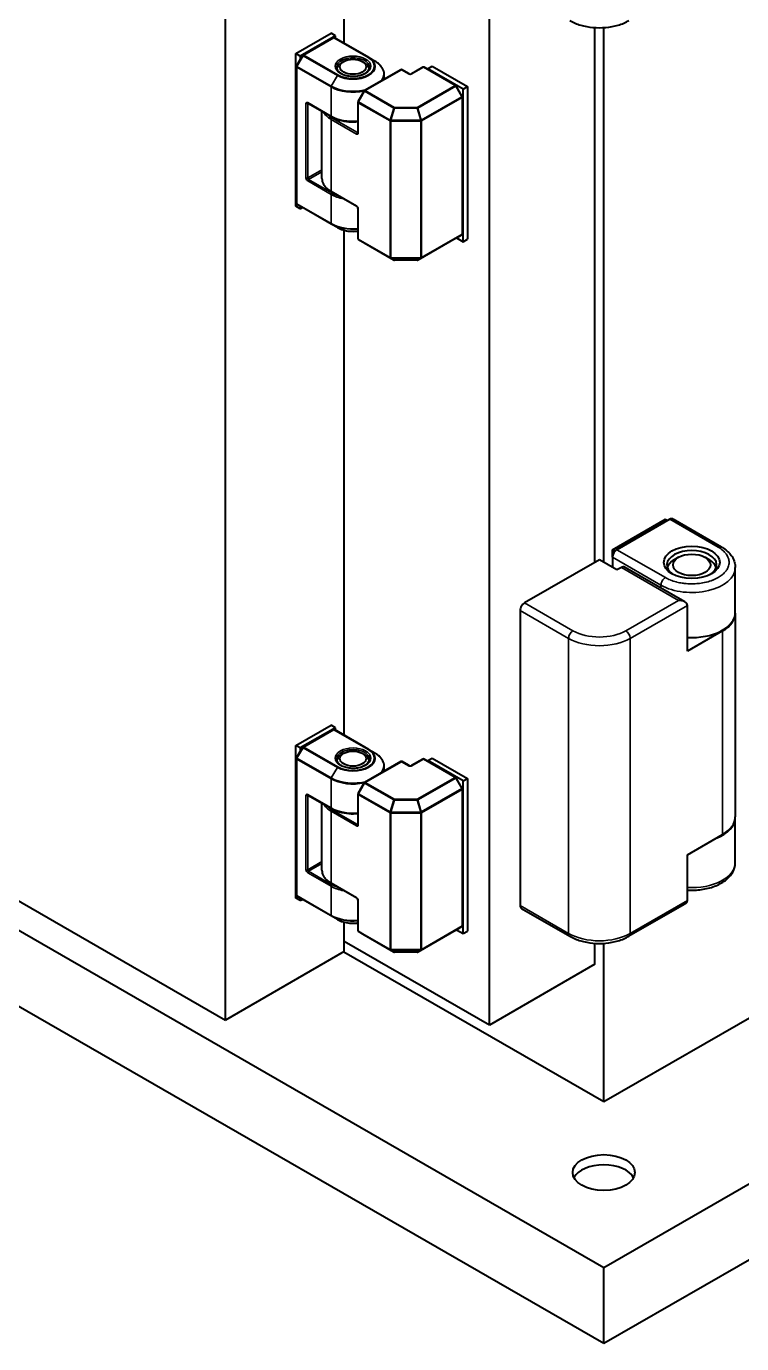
# Model space of a CAD drawing. Header units: millimetres. Extents: x 0 to 2378, y 0 to 1682.
# Drawn here: x 2150.2 to 2207.6, y 1287.5 to 1393.4 of the extents above; entities that cross this region are included whole.
import ezdxf

# ---------------------------------------------------------------- set-up
doc = ezdxf.new("R2010")
doc.units = ezdxf.units.MM
doc.header["$LTSCALE"] = 2
doc.layers.add('가시적인 것(ISO)', color=3, linetype='Continuous', lineweight=40)
doc.layers.add('가시적인 좁은 것(ISO)', color=3, linetype='Continuous', lineweight=35)

msp = doc.modelspace()

# ---------------------------------------------------------------- linework, layer by layer
at = {"layer": '가시적인 것(ISO)'}
for p, q in [((2187.3658, 1313.1321), (2187.3658, 1427.5887)), ((2007.2657, 1402.671), (2196.5582, 1293.6647)), ((2175.6985, 1392.008), (2175.6985, 1399.9736)), ((2196.5582, 1287.5331), (2007.2657, 1396.5394)), ((2166.1526, 1313.5393), (2166.1526, 1394.4765)), ((2195.8511, 1350.3131), (2195.8511, 1393.2826)), ((2196.5582, 1350.3131), (2196.5582, 1393.2826)), ((2171.8094, 1391.1937), (2174.6379, 1392.8224)), ((2174.9914, 1392.6188), (2172.163, 1390.9901)), ((2174.8062, 1392.4644), (2172.3899, 1391.0729)), ((2174.9914, 1392.6188), (2174.6379, 1392.8224)), ((2177.6637, 1390.8763), (2174.906, 1392.4644)), ((2174.9914, 1392.4152), (2174.9914, 1392.6188)), ((2172.163, 1390.9901), (2171.8094, 1391.1937)), ((2171.8094, 1378.9304), (2171.8094, 1391.1937)), ((2171.8643, 1390.1894), (2172.3532, 1391.0363)), ((2172.163, 1390.9901), (2172.163, 1390.7069)), ((2177.6686, 1390.8734), (2178.1594, 1390.5886)), ((2171.8509, 1390.1394), (2171.8509, 1379.1703)), ((2175.6603, 1390.5607), (2175.4829, 1390.4577)), ((2177.151, 1390.5607), (2177.3284, 1390.4577)), ((2180.2448, 1389.8955), (2177.3396, 1388.2225)), ((2180.9103, 1389.5698), (2180.3446, 1389.8955)), ((2182.0126, 1390.0991), (2181.0934, 1389.5698)), ((2184.664, 1388.6297), (2182.1124, 1390.0991)), ((2182.416, 1389.9721), (2182.7696, 1390.1757)), ((2182.416, 1389.9721), (2182.416, 1389.9243)), ((2185.2445, 1388.3433), (2182.416, 1389.9721)), ((2182.7696, 1390.1757), (2185.598, 1388.5469)), ((2178.9056, 1389.1243), (2178.9056, 1389.5286)), ((2176.814, 1387.3391), (2177.3029, 1388.1859)), ((2185.1897, 1387.7463), (2184.7007, 1388.5931)), ((2185.2031, 1376.7271), (2185.2031, 1387.6963)), ((2185.2445, 1388.3433), (2185.598, 1388.5469)), ((2185.2445, 1376.0801), (2185.2445, 1388.3433)), ((2185.598, 1388.5469), (2185.598, 1376.2837)), ((2172.7848, 1387.2068), (2174.6587, 1386.1277)), ((2176.8006, 1387.2891), (2176.8006, 1384.8499)), ((2173.9056, 1381.1622), (2173.9056, 1386.5613)), ((2041.7018, 1385.2057), (2166.1526, 1313.5393)), ((2176.7093, 1378.9174), (2174.6587, 1380.0983)), ((2172.163, 1378.7269), (2171.8094, 1378.9304)), ((2172.3896, 1378.8001), (2171.9007, 1379.0838)), ((2172.163, 1378.9316), (2172.163, 1378.7269)), ((2172.163, 1378.7269), (2172.34, 1378.8288)), ((2175.1476, 1377.2118), (2172.3899, 1378.7999)), ((2176.8006, 1378.7591), (2176.8006, 1376.3199)), ((2175.6985, 1336.4148), (2175.6985, 1376.9953)), ((2177.3393, 1375.9497), (2176.8504, 1376.2334)), ((2184.664, 1376.3567), (2181.6078, 1374.5967)), ((2184.6643, 1376.3569), (2185.1532, 1376.6406)), ((2184.7139, 1376.3856), (2185.2445, 1376.0801)), ((2185.2445, 1376.0801), (2185.598, 1376.2837)), ((2179.6888, 1374.5967), (2177.3396, 1375.9495)), ((2181.5579, 1374.5834), (2179.7387, 1374.5834)), ((2196.5582, 1293.6647), (2311.6045, 1359.9154)), ((2196.5582, 1306.98), (2288.4821, 1359.9154)), ((2311.6045, 1353.7838), (2196.5582, 1287.5331)), ((2197.2653, 1351.3303), (2201.5079, 1353.7735)), ((2201.8615, 1353.7743), (2197.6188, 1351.3311)), ((2201.684, 1353.6721), (2201.5079, 1353.7735)), ((2202.111, 1353.7988), (2206.0001, 1351.5592)), ((2197.473, 1351.2107), (2197.2653, 1351.3303)), ((2197.2653, 1350.7188), (2197.2653, 1351.3303)), ((2197.2653, 1350.7188), (2197.2653, 1349.9059)), ((2202.5645, 1350.7172), (2202.2096, 1350.5112)), ((2204.694, 1350.7172), (2205.0489, 1350.5112)), ((2196.2046, 1350.5167), (2190.1942, 1347.0556)), ((2197.6188, 1349.7024), (2196.2046, 1350.5167)), ((2197.9724, 1349.9059), (2197.6188, 1349.7024)), ((2203.0676, 1347.14), (2198.2219, 1349.9305)), ((2207.1293, 1346.2867), (2207.1293, 1349.9044)), ((2189.8407, 1346.4432), (2189.8407, 1322.7343)), ((2203.2757, 1343.1714), (2203.2757, 1346.8504)), ((2207.1293, 1346.2254), (2207.1293, 1329.8745)), ((2206.1041, 1344.8002), (2203.2757, 1343.1714)), ((2171.8094, 1335.6005), (2174.6379, 1337.2292)), ((2174.9914, 1337.0256), (2172.163, 1335.3969)), ((2174.9914, 1337.0256), (2174.6379, 1337.2292)), ((2174.9914, 1336.8219), (2174.9914, 1337.0256)), ((2174.8062, 1336.8712), (2172.3899, 1335.4797)), ((2177.6637, 1335.2831), (2174.906, 1336.8712)), ((2172.163, 1335.3969), (2171.8094, 1335.6005)), ((2171.8094, 1323.3372), (2171.8094, 1335.6005)), ((2171.8643, 1334.5962), (2172.3532, 1335.443)), ((2172.163, 1335.3969), (2172.163, 1335.1137)), ((2175.6603, 1334.9675), (2175.4829, 1334.8645)), ((2177.151, 1334.9675), (2177.3284, 1334.8645)), ((2177.6686, 1335.2802), (2178.1594, 1334.9954)), ((2171.8509, 1334.5462), (2171.8509, 1323.5771)), ((2180.2448, 1334.3023), (2177.3396, 1332.6293)), ((2178.9056, 1333.5311), (2178.9056, 1333.9354)), ((2180.9103, 1333.9766), (2180.3446, 1334.3023)), ((2182.0126, 1334.5059), (2181.0934, 1333.9766)), ((2184.664, 1333.0365), (2182.1124, 1334.5059)), ((2182.416, 1334.3789), (2182.7696, 1334.5825)), ((2182.416, 1334.3789), (2182.416, 1334.3311)), ((2185.2445, 1332.7501), (2182.416, 1334.3789)), ((2182.7696, 1334.5825), (2185.598, 1332.9537)), ((2185.1897, 1332.1531), (2184.7007, 1332.9999)), ((2185.2445, 1332.7501), (2185.598, 1332.9537)), ((2185.2445, 1320.4869), (2185.2445, 1332.7501)), ((2185.598, 1332.9537), (2185.598, 1320.6905)), ((2172.7848, 1331.6136), (2174.6587, 1330.5345)), ((2176.8006, 1331.6959), (2176.8006, 1329.2566)), ((2176.814, 1331.7459), (2177.3029, 1332.5927)), ((2185.2031, 1321.1339), (2185.2031, 1332.1031)), ((2173.9056, 1325.569), (2173.9056, 1330.9681)), ((2207.1293, 1326.1955), (2207.1293, 1329.8132)), ((2203.2757, 1326.8205), (2206.1041, 1328.4493)), ((2203.2757, 1323.1415), (2203.2757, 1326.8205)), ((2176.7093, 1323.3242), (2174.6587, 1324.5051)), ((2172.163, 1323.1336), (2171.8094, 1323.3372)), ((2172.3896, 1323.2069), (2171.9007, 1323.4906)), ((2172.163, 1323.3383), (2172.163, 1323.1336)), ((2172.163, 1323.1336), (2172.34, 1323.2356)), ((2175.1476, 1321.6186), (2172.3899, 1323.2067)), ((2176.8006, 1323.1659), (2176.8006, 1320.7267)), ((2189.9447, 1322.5046), (2193.8338, 1320.2651)), ((2203.0676, 1322.8519), (2198.5755, 1320.2651)), ((2175.6985, 1319.0364), (2175.6985, 1321.4021)), ((2184.6643, 1320.7637), (2185.1532, 1321.0474)), ((2177.3393, 1320.3565), (2176.8504, 1320.6402)), ((2179.6888, 1319.0035), (2177.3396, 1320.3563)), ((2184.664, 1320.7635), (2181.6078, 1319.0035)), ((2184.7139, 1320.7924), (2185.2445, 1320.4869)), ((2185.2445, 1320.4869), (2185.598, 1320.6905)), ((2175.6985, 1319.0364), (2166.1526, 1313.5393)), ((2175.6602, 1319.0144), (2196.5582, 1306.98)), ((2187.3658, 1313.1321), (2175.6985, 1319.8508)), ((2181.5579, 1318.9902), (2179.7387, 1318.9902)), ((2195.8511, 1318.0185), (2195.8511, 1319.7033)), ((2196.5582, 1306.98), (2196.5582, 1319.7033)), ((2195.8511, 1318.0185), (2187.3658, 1313.1321)), ((2196.5582, 1287.5331), (2196.5582, 1293.6647))]:
    msp.add_line(p, q, dxfattribs=at)
for centre, start, end in [((2174.8561, 1392.3777), 60.064008, 119.935992), ((2172.4398, 1390.9862), 119.935992, 149.999959), ((2171.9509, 1390.1394), 149.999959, 180), ((2180.2947, 1389.8089), 60.064008, 119.935992), ((2182.0625, 1390.0125), 60.064008, 119.935992), ((2177.3895, 1388.1359), 119.935992, 149.999959), ((2184.6141, 1388.5431), 30.000041, 60.064008), ((2185.1031, 1387.6963), 0, 30.000041), ((2176.9006, 1387.2891), 149.999959, 180), ((2171.9509, 1379.1703), 180, 239.872355), ((2176.9006, 1376.3199), 180, 239.872355), ((2185.1031, 1376.7271), 300.127645, 0), ((2179.7387, 1374.6834), 240.064008, 270), ((2181.5579, 1374.6834), 270, 299.935992), ((2174.8561, 1336.7845), 60.064008, 119.935992), ((2172.4398, 1335.393), 119.935992, 149.999959), ((2171.9509, 1334.5462), 149.999959, 180), ((2180.2947, 1334.2157), 60.064008, 119.935992), ((2182.0625, 1334.4193), 60.064008, 119.935992), ((2184.6141, 1332.9499), 30.000041, 60.064008), ((2176.9006, 1331.6959), 149.999959, 180), ((2177.3895, 1332.5427), 119.935992, 149.999959), ((2185.1031, 1332.1031), 0, 30.000041), ((2171.9509, 1323.5771), 180, 239.872355), ((2185.1031, 1321.1339), 300.127645, 0), ((2176.9006, 1320.7267), 180, 239.872355), ((2179.7387, 1319.0902), 240.064008, 270), ((2181.5579, 1319.0902), 270, 299.935992)]:
    msp.add_arc(centre, 0.1, start, end, dxfattribs=at)
for centre, major_axis, ratio, start_param, end_param in [((2176.4056, 1389.9304), (-1.3, 0), 0.5758617, 5.50164464, 6.24925975), ((2176.4056, 1389.9304), (1.3, 0), 0.5758617, 0.03392555, 0.78154066), ((2201.8615, 1353.3655), (0.2495, 0.4333), 0.57809312, 0, 0.78346445), ((2197.6188, 1350.9224), (-0.2495, -0.4333), 0.57809312, 3.92505711, 5.49585344), ((2203.6293, 1350.1088), (-2, 0), 0.5758617, 2.42121291, 7.00356505), ((2197.9724, 1349.4972), (0.2495, 0.4333), 0.57809312, 0, 0.78346445), ((2203.6293, 1349.7), (-2, 0), 0.5758617, 5.50163969, 6.10477871), ((2203.6293, 1349.7), (2, 0), 0.5758617, 0.1784066, 0.78154562), ((2190.1942, 1346.6468), (-0.2495, -0.4333), 0.57809312, 3.92505711, 5.49585344), ((2202.5686, 1346.8504), (-0.7071, 0), 0.57809312, 3.14159265, 4.71238898), ((2203.6293, 1346.2867), (3.5, 0), 0.5758617, 4.61120114, 6.28318531), ((2203.6293, 1346.2254), (3.5, 0), 0.5758617, 5.49778714, 6.2983969), ((2176.4056, 1334.3372), (-1.3, 0), 0.5758617, 5.50164464, 6.24925975), ((2176.4056, 1334.3372), (1.3, 0), 0.5758617, 0.03392555, 0.78154066), ((2203.6293, 1329.8132), (3.5, 0), 0.5758617, 5.28999313, 6.2983969), ((2203.6293, 1329.8745), (3.5, 0), 0.5758617, 5.49778714, 6.28318531), ((2202.5686, 1323.1415), (-0.7071, 0), 0.57809312, 2.35426078, 3.14159265), ((2190.1942, 1322.9379), (-0.2495, -0.4333), 0.57809312, 5.49585344, 6.28318531), ((2196.5582, 1300.4617), (2.5, 0), 0.5758617, 0.2878994, 2.85369326)]:
    msp.add_ellipse(centre, major_axis=major_axis, ratio=ratio, start_param=start_param, end_param=end_param, dxfattribs=at)
for centre, major_axis in [((2176.4056, 1390.1348), (-1.05, 0)), ((2203.6293, 1350.3131), (2.25, 0)), ((2203.6293, 1350.1088), (1.5, 0)), ((2176.4056, 1334.5416), (-1.05, 0)), ((2196.5582, 1301.2793), (-2.5, 0))]:
    msp.add_ellipse(centre, major_axis=major_axis, ratio=0.5758617, dxfattribs=at)
for points, knots in [([(2193.8338, 1393.8443), (2194.0952, 1393.6938), (2194.3884, 1393.5721), (2195.0154, 1393.3881), (2195.3491, 1393.326), (2196.0307, 1393.2639), (2196.3785, 1393.2639), (2197.0602, 1393.326), (2197.3939, 1393.3881), (2198.0208, 1393.5721), (2198.3141, 1393.6938), (2198.5755, 1393.8443)], [3.14159265, 3.14159265, 3.14159265, 3.14159265, 3.45575192, 3.45575192, 3.76991118, 3.76991118, 4.08407045, 4.08407045, 4.39822972, 4.39822972, 4.71238898, 4.71238898, 4.71238898, 4.71238898]), ([(2177.6637, 1390.8763), (2177.664, 1390.8761), (2177.6643, 1390.8759), (2177.665, 1390.8755), (2177.6653, 1390.8753), (2177.666, 1390.875), (2177.6663, 1390.8748), (2177.667, 1390.8744), (2177.6673, 1390.8742), (2177.668, 1390.8738), (2177.6683, 1390.8736), (2177.6686, 1390.8734)], [3.14159265359, 3.14159265359, 3.14159265359, 3.14159265359, 3.14236323039, 3.14236323039, 3.1431338072, 3.1431338072, 3.143904384, 3.143904384, 3.1446749608, 3.1446749608, 3.14544553761, 3.14544553761, 3.14544553761, 3.14544553761]), ([(2175.0806, 1390.0939), (2175.0806, 1390.0121), (2175.1073, 1389.9291), (2175.2127, 1389.7769), (2175.2834, 1389.7082), (2175.4603, 1389.5878), (2175.5645, 1389.5355), (2175.7984, 1389.4508), (2175.9283, 1389.4185), (2176.2007, 1389.378), (2176.3434, 1389.3699), (2176.6263, 1389.3794), (2176.7665, 1389.3969), (2177.0289, 1389.4553), (2177.1512, 1389.4962), (2177.3649, 1389.5955), (2177.4564, 1389.6538), (2177.6013, 1389.78), (2177.6543, 1389.8477), (2177.7167, 1389.9751), (2177.7306, 1390.0346), (2177.7306, 1390.0939)], [5.49778714, 5.49778714, 5.49778714, 5.49778714, 5.87735724, 5.87735724, 6.19999256, 6.19999256, 6.50733682, 6.50733682, 6.8158631, 6.8158631, 7.12646353, 7.12646353, 7.43761428, 7.43761428, 7.74757373, 7.74757373, 8.0552148, 8.0552148, 8.36448283, 8.36448283, 8.6393798, 8.6393798, 8.6393798, 8.6393798]), ([(2178.9056, 1389.5286), (2178.9056, 1389.6097), (2178.8946, 1389.6907), (2178.8511, 1389.8496), (2178.8187, 1389.9275), (2178.7343, 1390.0778), (2178.6824, 1390.1502), (2178.5609, 1390.2883), (2178.4914, 1390.354), (2178.3366, 1390.4774), (2178.2514, 1390.5352), (2178.1594, 1390.5886)], [2.35619449, 2.35619449, 2.35619449, 2.35619449, 2.512503546, 2.512503546, 2.668812602, 2.668812602, 2.825121658, 2.825121658, 2.981430714, 2.981430714, 3.13773977, 3.13773977, 3.13773977, 3.13773977]), ([(2180.9103, 1389.5698), (2180.9149, 1389.5671), (2180.9208, 1389.5643), (2180.9351, 1389.5589), (2180.9437, 1389.5564), (2180.9632, 1389.5522), (2180.9741, 1389.5507), (2180.9969, 1389.5492), (2181.0089, 1389.5492), (2181.0321, 1389.551), (2181.0433, 1389.5527), (2181.0633, 1389.5573), (2181.0723, 1389.5601), (2181.085, 1389.5654), (2181.0896, 1389.5676), (2181.0934, 1389.5698)], [1.57079633, 1.57079633, 1.57079633, 1.57079633, 1.77729008, 1.77729008, 2.00067266, 2.00067266, 2.23974675, 2.23974675, 2.48779315, 2.48779315, 2.73553845, 2.73553845, 2.97324, 2.97324, 3.14159265, 3.14159265, 3.14159265, 3.14159265]), ([(2172.771, 1387.2126), (2172.771, 1387.2126), (2172.7711, 1387.2126), (2172.7722, 1387.2124), (2172.7738, 1387.212), (2172.7784, 1387.2102), (2172.7814, 1387.2088), (2172.7848, 1387.2068)], [4.333106648, 4.333106648, 4.333106648, 4.333106648, 4.399003198, 4.399003198, 4.555696089, 4.555696089, 4.71238898, 4.71238898, 4.71238898, 4.71238898]), ([(2174.6587, 1386.1277), (2174.8517, 1386.0165), (2175.0745, 1385.9248), (2175.5567, 1385.7877), (2175.816, 1385.7423), (2176.3196, 1385.7036), (2176.5628, 1385.7057), (2176.8006, 1385.7279)], [0, 0, 0, 0, 0.326808694, 0.326808694, 0.652857335, 0.652857335, 0.946781403, 0.946781403, 0.946781403, 0.946781403]), ([(2176.8006, 1384.8499), (2176.8006, 1384.8458), (2176.8003, 1384.8425), (2176.7996, 1384.8375), (2176.7991, 1384.8358), (2176.7988, 1384.8348), (2176.7987, 1384.8347), (2176.7987, 1384.8346)], [3.141592654, 3.141592654, 3.141592654, 3.141592654, 3.299059028, 3.299059028, 3.456525402, 3.456525402, 3.524742403, 3.524742403, 3.524742403, 3.524742403]), ([(2173.9056, 1381.1622), (2173.9056, 1381.0808), (2173.9168, 1380.9993), (2173.9607, 1380.8397), (2173.9934, 1380.7615), (2174.0786, 1380.6105), (2174.131, 1380.5378), (2174.2536, 1380.3992), (2174.3238, 1380.3334), (2174.4799, 1380.2096), (2174.5659, 1380.1517), (2174.6587, 1380.0983)], [0.785398163, 0.785398163, 0.785398163, 0.785398163, 0.942477796, 0.942477796, 1.099557429, 1.099557429, 1.256637061, 1.256637061, 1.413716694, 1.413716694, 1.570796327, 1.570796327, 1.570796327, 1.570796327]), ([(2176.8006, 1378.7591), (2176.8006, 1378.7644), (2176.8001, 1378.771), (2176.7976, 1378.7861), (2176.7955, 1378.7949), (2176.7894, 1378.8138), (2176.7853, 1378.8241), (2176.7752, 1378.8446), (2176.7692, 1378.8549), (2176.7561, 1378.874), (2176.749, 1378.8828), (2176.735, 1378.8978), (2176.7281, 1378.9041), (2176.7172, 1378.9125), (2176.713, 1378.9153), (2176.7093, 1378.9174)], [3.14159265, 3.14159265, 3.14159265, 3.14159265, 3.34857113, 3.34857113, 3.57223972, 3.57223972, 3.81140878, 3.81140878, 4.0593907, 4.0593907, 4.30696414, 4.30696414, 4.54447047, 4.54447047, 4.71238898, 4.71238898, 4.71238898, 4.71238898]), ([(2175.1476, 1377.2118), (2175.2823, 1377.1343), (2175.4364, 1377.07), (2175.7696, 1376.9724), (2175.9487, 1376.9391), (2176.3153, 1376.906), (2176.5028, 1376.9062), (2176.7244, 1376.9268), (2176.7627, 1376.9311), (2176.8006, 1376.9361)], [6.28318531, 6.28318531, 6.28318531, 6.28318531, 6.59811515, 6.59811515, 6.91304499, 6.91304499, 7.22797483, 7.22797483, 7.29399696, 7.29399696, 7.29399696, 7.29399696]), ([(2206.0001, 1351.5592), (2206.1308, 1351.484), (2206.2535, 1351.4015), (2206.4802, 1351.2218), (2206.5841, 1351.1247), (2206.7693, 1350.9154), (2206.8506, 1350.8032), (2206.9852, 1350.5647), (2207.0384, 1350.4383), (2207.1105, 1350.1761), (2207.1293, 1350.0403), (2207.1293, 1349.9044)], [6.283185307, 6.283185307, 6.283185307, 6.283185307, 6.44026494, 6.44026494, 6.597344573, 6.597344573, 6.754424205, 6.754424205, 6.911503838, 6.911503838, 7.068583471, 7.068583471, 7.068583471, 7.068583471]), ([(2177.6637, 1335.2831), (2177.664, 1335.2829), (2177.6643, 1335.2827), (2177.665, 1335.2823), (2177.6653, 1335.2821), (2177.666, 1335.2818), (2177.6663, 1335.2816), (2177.667, 1335.2812), (2177.6673, 1335.281), (2177.668, 1335.2806), (2177.6683, 1335.2804), (2177.6686, 1335.2802)], [3.14159265359, 3.14159265359, 3.14159265359, 3.14159265359, 3.14236323039, 3.14236323039, 3.1431338072, 3.1431338072, 3.143904384, 3.143904384, 3.1446749608, 3.1446749608, 3.14544553761, 3.14544553761, 3.14544553761, 3.14544553761]), ([(2178.9056, 1333.9354), (2178.9056, 1334.0165), (2178.8946, 1334.0975), (2178.8511, 1334.2564), (2178.8187, 1334.3343), (2178.7343, 1334.4846), (2178.6824, 1334.557), (2178.5609, 1334.6951), (2178.4914, 1334.7608), (2178.3366, 1334.8842), (2178.2514, 1334.942), (2178.1594, 1334.9954)], [2.35619449, 2.35619449, 2.35619449, 2.35619449, 2.512503546, 2.512503546, 2.668812602, 2.668812602, 2.825121658, 2.825121658, 2.981430714, 2.981430714, 3.13773977, 3.13773977, 3.13773977, 3.13773977]), ([(2175.0806, 1334.5007), (2175.0806, 1334.4189), (2175.1073, 1334.3359), (2175.2127, 1334.1837), (2175.2834, 1334.115), (2175.4603, 1333.9946), (2175.5645, 1333.9423), (2175.7984, 1333.8576), (2175.9283, 1333.8253), (2176.2007, 1333.7848), (2176.3434, 1333.7767), (2176.6263, 1333.7861), (2176.7665, 1333.8037), (2177.0289, 1333.8621), (2177.1512, 1333.903), (2177.3649, 1334.0023), (2177.4564, 1334.0606), (2177.6013, 1334.1868), (2177.6543, 1334.2545), (2177.7167, 1334.3819), (2177.7306, 1334.4414), (2177.7306, 1334.5007)], [5.49778714, 5.49778714, 5.49778714, 5.49778714, 5.87735724, 5.87735724, 6.19999256, 6.19999256, 6.50733682, 6.50733682, 6.8158631, 6.8158631, 7.12646353, 7.12646353, 7.43761428, 7.43761428, 7.74757373, 7.74757373, 8.0552148, 8.0552148, 8.36448283, 8.36448283, 8.6393798, 8.6393798, 8.6393798, 8.6393798]), ([(2180.9103, 1333.9766), (2180.9149, 1333.9739), (2180.9208, 1333.9711), (2180.9351, 1333.9657), (2180.9437, 1333.9632), (2180.9632, 1333.959), (2180.9741, 1333.9575), (2180.9969, 1333.956), (2181.0089, 1333.956), (2181.0321, 1333.9578), (2181.0433, 1333.9595), (2181.0633, 1333.9641), (2181.0723, 1333.9669), (2181.085, 1333.9722), (2181.0896, 1333.9744), (2181.0934, 1333.9766)], [1.57079633, 1.57079633, 1.57079633, 1.57079633, 1.77729008, 1.77729008, 2.00067266, 2.00067266, 2.23974675, 2.23974675, 2.48779315, 2.48779315, 2.73553845, 2.73553845, 2.97324, 2.97324, 3.14159265, 3.14159265, 3.14159265, 3.14159265]), ([(2172.771, 1331.6194), (2172.771, 1331.6194), (2172.7711, 1331.6194), (2172.7722, 1331.6192), (2172.7738, 1331.6188), (2172.7784, 1331.6169), (2172.7814, 1331.6155), (2172.7848, 1331.6136)], [4.333106648, 4.333106648, 4.333106648, 4.333106648, 4.399003198, 4.399003198, 4.555696089, 4.555696089, 4.71238898, 4.71238898, 4.71238898, 4.71238898]), ([(2174.6587, 1330.5345), (2174.8517, 1330.4233), (2175.0745, 1330.3316), (2175.5567, 1330.1945), (2175.816, 1330.1491), (2176.3196, 1330.1104), (2176.5628, 1330.1124), (2176.8006, 1330.1347)], [0, 0, 0, 0, 0.326808694, 0.326808694, 0.652857335, 0.652857335, 0.946781403, 0.946781403, 0.946781403, 0.946781403]), ([(2176.8006, 1329.2566), (2176.8006, 1329.2526), (2176.8003, 1329.2493), (2176.7996, 1329.2443), (2176.7991, 1329.2426), (2176.7988, 1329.2416), (2176.7987, 1329.2415), (2176.7987, 1329.2414)], [3.141592654, 3.141592654, 3.141592654, 3.141592654, 3.299059028, 3.299059028, 3.456525402, 3.456525402, 3.524742403, 3.524742403, 3.524742403, 3.524742403]), ([(2173.9056, 1325.569), (2173.9056, 1325.4875), (2173.9168, 1325.4061), (2173.9607, 1325.2465), (2173.9934, 1325.1682), (2174.0786, 1325.0173), (2174.131, 1324.9446), (2174.2536, 1324.806), (2174.3238, 1324.7402), (2174.4799, 1324.6164), (2174.5659, 1324.5585), (2174.6587, 1324.5051)], [0.785398163, 0.785398163, 0.785398163, 0.785398163, 0.942477796, 0.942477796, 1.099557429, 1.099557429, 1.256637061, 1.256637061, 1.413716694, 1.413716694, 1.570796327, 1.570796327, 1.570796327, 1.570796327]), ([(2203.2757, 1323.9789), (2203.2852, 1323.9783), (2203.2947, 1323.9777), (2203.6751, 1323.956), (2204.0511, 1323.9713), (2204.779, 1324.0742), (2205.1307, 1324.1619), (2205.7801, 1324.4076), (2206.0772, 1324.5661), (2206.5779, 1324.9491), (2206.7841, 1325.1733), (2207.0475, 1325.6506), (2207.12, 1325.8959), (2207.129, 1326.162), (2207.1293, 1326.1787), (2207.1293, 1326.1955)], [3.81928862, 3.81928862, 3.81928862, 3.81928862, 3.82800286, 3.82800286, 4.16774807, 4.16774807, 4.50833769, 4.50833769, 4.85259338, 4.85259338, 5.19011331, 5.19011331, 5.47841658, 5.47841658, 5.49778714, 5.49778714, 5.49778714, 5.49778714]), ([(2176.8006, 1323.1659), (2176.8006, 1323.1712), (2176.8001, 1323.1777), (2176.7976, 1323.1929), (2176.7955, 1323.2017), (2176.7894, 1323.2206), (2176.7853, 1323.2309), (2176.7752, 1323.2514), (2176.7692, 1323.2617), (2176.7561, 1323.2808), (2176.749, 1323.2896), (2176.735, 1323.3046), (2176.7281, 1323.3109), (2176.7172, 1323.3193), (2176.713, 1323.3221), (2176.7093, 1323.3242)], [3.14159265, 3.14159265, 3.14159265, 3.14159265, 3.34857113, 3.34857113, 3.57223972, 3.57223972, 3.81140878, 3.81140878, 4.0593907, 4.0593907, 4.30696414, 4.30696414, 4.54447047, 4.54447047, 4.71238898, 4.71238898, 4.71238898, 4.71238898]), ([(2175.1476, 1321.6186), (2175.2823, 1321.5411), (2175.4364, 1321.4768), (2175.7696, 1321.3792), (2175.9487, 1321.3459), (2176.3153, 1321.3128), (2176.5028, 1321.313), (2176.7244, 1321.3336), (2176.7627, 1321.3378), (2176.8006, 1321.3429)], [6.28318531, 6.28318531, 6.28318531, 6.28318531, 6.59811515, 6.59811515, 6.91304499, 6.91304499, 7.22797483, 7.22797483, 7.29399696, 7.29399696, 7.29399696, 7.29399696]), ([(2193.8338, 1320.2651), (2194.0952, 1320.1145), (2194.3884, 1319.9929), (2195.0154, 1319.8089), (2195.3491, 1319.7468), (2196.0307, 1319.6846), (2196.3785, 1319.6846), (2197.0602, 1319.7468), (2197.3939, 1319.8089), (2198.0208, 1319.9929), (2198.3141, 1320.1145), (2198.5755, 1320.2651)], [3.14159265, 3.14159265, 3.14159265, 3.14159265, 3.45575192, 3.45575192, 3.76991118, 3.76991118, 4.08407045, 4.08407045, 4.39822972, 4.39822972, 4.71238898, 4.71238898, 4.71238898, 4.71238898])]:
    msp.add_open_spline(points, degree=3, knots=knots, dxfattribs=at)
at = {"layer": '가시적인 좁은 것(ISO)'}
for p, q in [((2174.8561, 1392.4595), (2172.4398, 1391.068)), ((2177.6138, 1390.8714), (2174.8561, 1392.4595)), ((2171.9009, 1390.1685), (2172.3898, 1391.0153)), ((2172.3898, 1391.0153), (2175.1475, 1389.4272)), ((2172.4398, 1391.068), (2175.1975, 1389.4799)), ((2174.6379, 1388.5107), (2171.8802, 1390.0987)), ((2171.8802, 1390.0987), (2171.8802, 1379.1296)), ((2174.6586, 1388.5804), (2171.9009, 1390.1685)), ((2180.2947, 1389.8906), (2177.3895, 1388.2176)), ((2180.8604, 1389.5649), (2180.2947, 1389.8906)), ((2182.0625, 1390.0942), (2181.1433, 1389.5649)), ((2184.6141, 1388.6248), (2182.0625, 1390.0942)), ((2175.1475, 1389.4272), (2174.6586, 1388.5804)), ((2174.6379, 1386.1736), (2174.6379, 1388.5107)), ((2176.8506, 1387.3181), (2177.3395, 1388.1649)), ((2177.3395, 1388.1649), (2179.6887, 1386.8121)), ((2177.3895, 1388.2176), (2179.7387, 1386.8649)), ((2181.5579, 1386.8649), (2184.6141, 1388.6248)), ((2181.6079, 1386.8121), (2184.6641, 1388.5721)), ((2185.1531, 1387.7253), (2181.8943, 1385.8487)), ((2185.1531, 1387.7253), (2184.6641, 1388.5721)), ((2172.6226, 1381.2025), (2172.6226, 1387.1706)), ((2172.764, 1387.2527), (2174.6379, 1386.1736)), ((2172.764, 1387.1706), (2172.8058, 1387.1947)), ((2172.764, 1381.2025), (2172.764, 1387.1706)), ((2179.3816, 1385.7789), (2176.8299, 1387.2483)), ((2176.8299, 1387.2483), (2176.8299, 1384.8091)), ((2179.4023, 1385.8487), (2176.8506, 1387.3181)), ((2179.4023, 1385.8487), (2179.6887, 1386.8121)), ((2179.4523, 1385.8368), (2179.7387, 1386.8002)), ((2179.7387, 1386.8649), (2181.5579, 1386.8649)), ((2179.7387, 1386.8649), (2179.7387, 1386.8002)), ((2179.7387, 1386.8002), (2181.5579, 1386.8002)), ((2181.5579, 1386.8002), (2181.5579, 1386.8649)), ((2181.8443, 1385.8368), (2181.5579, 1386.8002)), ((2181.8943, 1385.8487), (2181.6079, 1386.8121)), ((2185.1738, 1387.6555), (2181.915, 1385.7789)), ((2185.1738, 1376.6864), (2185.1738, 1387.6555)), ((2174.6379, 1385.9079), (2176.6885, 1384.7271)), ((2174.6379, 1380.1442), (2174.6379, 1385.9079)), ((2174.7086, 1386.0304), (2176.7592, 1384.8495)), ((2179.3816, 1385.7789), (2179.3816, 1374.8098)), ((2181.8443, 1385.8368), (2179.4523, 1385.8368)), ((2179.4523, 1385.7621), (2179.4523, 1385.8368)), ((2181.8443, 1385.7621), (2179.4523, 1385.7621)), ((2179.4523, 1385.7621), (2179.4523, 1374.7929)), ((2181.8443, 1385.8368), (2181.8443, 1385.7621)), ((2181.8443, 1385.7621), (2181.8443, 1374.7929)), ((2181.915, 1385.7789), (2181.915, 1374.8098)), ((2176.7592, 1384.8495), (2176.8006, 1384.8734)), ((2172.764, 1381.2025), (2173.9056, 1381.8599)), ((2172.8348, 1381.0801), (2173.9056, 1381.6967)), ((2174.6379, 1379.8785), (2172.764, 1380.9576)), ((2174.7086, 1380.001), (2172.8348, 1381.0801)), ((2176.6885, 1378.9634), (2174.6379, 1380.1442)), ((2174.6379, 1377.5415), (2174.6379, 1379.8785)), ((2171.8802, 1379.1296), (2174.6379, 1377.5415)), ((2172.3898, 1378.8), (2171.9009, 1379.0837)), ((2171.9009, 1379.0837), (2174.6586, 1377.4956)), ((2175.1475, 1377.2119), (2172.3898, 1378.8)), ((2176.8299, 1378.7184), (2176.8299, 1376.2792)), ((2175.1475, 1377.2119), (2174.6586, 1377.4956)), ((2179.3816, 1374.8098), (2176.8299, 1376.2792)), ((2177.3395, 1375.9496), (2176.8506, 1376.2333)), ((2179.4023, 1374.7639), (2176.8506, 1376.2333)), ((2184.6641, 1376.3568), (2181.6079, 1374.5968)), ((2181.8943, 1374.7639), (2185.1531, 1376.6405)), ((2181.915, 1374.8098), (2185.1738, 1376.6864)), ((2184.6641, 1376.3568), (2185.1531, 1376.6405)), ((2179.6887, 1374.5968), (2177.3395, 1375.9496)), ((2179.4023, 1374.7639), (2179.6887, 1374.5968)), ((2179.4523, 1374.7929), (2181.8443, 1374.7929)), ((2179.4523, 1374.752), (2179.4523, 1374.7929)), ((2179.4523, 1374.752), (2179.7387, 1374.5849)), ((2179.4523, 1374.752), (2181.8443, 1374.752)), ((2181.5579, 1374.5849), (2179.7387, 1374.5849)), ((2179.7387, 1374.5849), (2179.7387, 1374.5834)), ((2181.8443, 1374.752), (2181.5579, 1374.5849)), ((2181.5579, 1374.5849), (2181.5579, 1374.5834)), ((2181.8943, 1374.7639), (2181.6079, 1374.5968)), ((2181.8443, 1374.7929), (2181.8443, 1374.752)), ((2205.7506, 1351.5347), (2201.8615, 1353.7743)), ((2201.1544, 1348.4792), (2197.2653, 1350.7188)), ((2197.6188, 1351.3311), (2201.5079, 1349.0916)), ((2202.5686, 1347.2592), (2197.9724, 1349.9059)), ((2201.1544, 1348.2418), (2201.1544, 1348.4792)), ((2193.7298, 1344.2036), (2189.8407, 1346.4432)), ((2190.1942, 1347.0556), (2194.0833, 1344.816)), ((2202.5686, 1347.2592), (2198.3259, 1344.816)), ((2203.2757, 1346.8504), (2198.6795, 1344.2036)), ((2206.1041, 1328.4493), (2206.1041, 1344.8002)), ((2193.7298, 1344.2036), (2193.7298, 1320.4948)), ((2198.6795, 1344.2036), (2198.6795, 1320.4948)), ((2174.8561, 1336.8663), (2172.4398, 1335.4748)), ((2177.6138, 1335.2782), (2174.8561, 1336.8663)), ((2171.9009, 1334.5752), (2172.3898, 1335.4221)), ((2172.3898, 1335.4221), (2175.1475, 1333.834)), ((2172.4398, 1335.4748), (2175.1975, 1333.8867)), ((2174.6379, 1332.9174), (2171.8802, 1334.5055)), ((2171.8802, 1334.5055), (2171.8802, 1323.5364)), ((2174.6586, 1332.9872), (2171.9009, 1334.5752)), ((2175.1475, 1333.834), (2174.6586, 1332.9872)), ((2180.2947, 1334.2974), (2177.3895, 1332.6244)), ((2180.8604, 1333.9717), (2180.2947, 1334.2974)), ((2182.0625, 1334.501), (2181.1433, 1333.9717)), ((2184.6141, 1333.0316), (2182.0625, 1334.501)), ((2174.6379, 1330.5804), (2174.6379, 1332.9174)), ((2181.5579, 1331.2717), (2184.6141, 1333.0316)), ((2181.6079, 1331.2189), (2184.6641, 1332.9789)), ((2185.1531, 1332.1321), (2184.6641, 1332.9789)), ((2172.764, 1331.6595), (2174.6379, 1330.5804)), ((2172.764, 1331.5774), (2172.8058, 1331.6015)), ((2179.3816, 1330.1857), (2176.8299, 1331.6551)), ((2176.8299, 1331.6551), (2176.8299, 1329.2159)), ((2176.8506, 1331.7249), (2177.3395, 1332.5717)), ((2179.4023, 1330.2555), (2176.8506, 1331.7249)), ((2177.3395, 1332.5717), (2179.6887, 1331.2189)), ((2177.3895, 1332.6244), (2179.7387, 1331.2717)), ((2185.1531, 1332.1321), (2181.8943, 1330.2555)), ((2185.1738, 1332.0623), (2181.915, 1330.1857)), ((2185.1738, 1321.0932), (2185.1738, 1332.0623)), ((2172.6226, 1325.6093), (2172.6226, 1331.5774)), ((2172.764, 1325.6093), (2172.764, 1331.5774)), ((2179.4023, 1330.2555), (2179.6887, 1331.2189)), ((2179.4523, 1330.2436), (2179.7387, 1331.207)), ((2179.7387, 1331.2717), (2181.5579, 1331.2717)), ((2179.7387, 1331.2717), (2179.7387, 1331.207)), ((2179.7387, 1331.207), (2181.5579, 1331.207)), ((2181.5579, 1331.207), (2181.5579, 1331.2717)), ((2181.8443, 1330.2436), (2181.5579, 1331.207)), ((2181.8943, 1330.2555), (2181.6079, 1331.2189)), ((2174.6379, 1330.3147), (2176.6885, 1329.1339)), ((2174.6379, 1324.551), (2174.6379, 1330.3147)), ((2174.7086, 1330.4372), (2176.7592, 1329.2563)), ((2179.3816, 1330.1857), (2179.3816, 1319.2166)), ((2181.8443, 1330.2436), (2179.4523, 1330.2436)), ((2179.4523, 1330.1689), (2179.4523, 1330.2436)), ((2181.8443, 1330.1689), (2179.4523, 1330.1689)), ((2179.4523, 1330.1689), (2179.4523, 1319.1997)), ((2181.8443, 1330.2436), (2181.8443, 1330.1689)), ((2181.8443, 1330.1689), (2181.8443, 1319.1997)), ((2181.915, 1330.1857), (2181.915, 1319.2166)), ((2176.7592, 1329.2563), (2176.8006, 1329.2802)), ((2172.764, 1325.6093), (2173.9056, 1326.2667)), ((2174.6379, 1324.2853), (2172.764, 1325.3644)), ((2172.8348, 1325.4869), (2173.9056, 1326.1035)), ((2174.7086, 1324.4078), (2172.8348, 1325.4869)), ((2176.6885, 1323.3701), (2174.6379, 1324.551)), ((2174.6379, 1321.9483), (2174.6379, 1324.2853)), ((2171.8802, 1323.5364), (2174.6379, 1321.9483)), ((2172.3898, 1323.2067), (2171.9009, 1323.4905)), ((2171.9009, 1323.4905), (2174.6586, 1321.9024)), ((2175.1475, 1321.6187), (2172.3898, 1323.2067)), ((2198.6795, 1320.4948), (2203.2757, 1323.1415)), ((2176.8299, 1323.1252), (2176.8299, 1320.686)), ((2189.8407, 1322.7343), (2193.7298, 1320.4948)), ((2175.1475, 1321.6187), (2174.6586, 1321.9024)), ((2181.8943, 1319.1707), (2185.1531, 1321.0473)), ((2181.915, 1319.2166), (2185.1738, 1321.0932)), ((2184.6641, 1320.7636), (2185.1531, 1321.0473)), ((2179.3816, 1319.2166), (2176.8299, 1320.686)), ((2177.3395, 1320.3564), (2176.8506, 1320.6401)), ((2179.4023, 1319.1707), (2176.8506, 1320.6401)), ((2179.6887, 1319.0036), (2177.3395, 1320.3564)), ((2184.6641, 1320.7636), (2181.6079, 1319.0036)), ((2179.4023, 1319.1707), (2179.6887, 1319.0036)), ((2179.4523, 1319.1997), (2181.8443, 1319.1997)), ((2179.4523, 1319.1588), (2179.4523, 1319.1997)), ((2179.4523, 1319.1588), (2179.7387, 1318.9917)), ((2179.4523, 1319.1588), (2181.8443, 1319.1588)), ((2181.5579, 1318.9917), (2179.7387, 1318.9917)), ((2179.7387, 1318.9917), (2179.7387, 1318.9902)), ((2181.8443, 1319.1588), (2181.5579, 1318.9917)), ((2181.5579, 1318.9917), (2181.5579, 1318.9902)), ((2181.8943, 1319.1707), (2181.6079, 1319.0036)), ((2181.8443, 1319.1997), (2181.8443, 1319.1588))]:
    msp.add_line(p, q, dxfattribs=at)
for centre, major_axis, ratio, start_param, end_param in [((2174.8561, 1392.3777), (-0.0499, 0.0867), 0.57809312, 5.49972085, 6.28318531), ((2174.8561, 1392.3777), (0.0499, 0.0867), 0.57809312, 0, 0.78346472), ((2172.4398, 1390.9862), (-0.0866, 0.05), 0.00157785, 5.32878088, 6.28318713), ((2172.4398, 1390.9862), (0.0499, 0.0867), 0.57809312, 0.78346419, 1.56886244), ((2172.4398, 1390.9862), (-0.0499, 0.0867), 0.57809312, 5.49972085, 6.28318531), ((2176.4056, 1390.1517), (1.7793, 0), 0.5758617, 3.92699082, 7.06473059), ((2176.4056, 1390.1757), (1.7086, 0), 0.5758617, 3.92699082, 7.06858347), ((2177.6138, 1390.7896), (0.0499, 0.0867), 0.57809312, 0, 0.783469), ((2171.9509, 1390.1394), (-0.1, 0), 0.5758617, 0, 0.78539816), ((2171.9509, 1390.1394), (-0.0866, 0.05), 0.00157785, 5.32877966, 6.28318531), ((2171.9509, 1390.1394), (0.0499, 0.0867), 0.57809312, 1.56886288, 2.35426078), ((2176.4056, 1390.0939), (-1.325, 0), 0.5758617, 3.14159265, 6.28318531), ((2176.4056, 1389.5865), (2.4707, 0), 0.5758617, 5.8305356, 7.06473059), ((2180.2947, 1389.8089), (-0.0499, 0.0867), 0.57809312, 5.49972085, 6.28318531), ((2180.2947, 1389.8089), (0.0499, 0.0867), 0.57809312, 0, 0.78346445), ((2182.0625, 1390.0125), (-0.0499, 0.0867), 0.57809312, 5.49972086, 6.28318531), ((2182.0625, 1390.0125), (0.0499, 0.0867), 0.57809312, 0, 0.78346445), ((2175.1975, 1389.3982), (-0.0499, -0.0867), 0.57809312, 3.92505863, 4.71045649), ((2176.4056, 1389.5286), (2.5, 0), 0.5758617, 5.93559976, 6.28318531), ((2180.8604, 1389.4831), (0.0499, 0.0867), 0.57809312, 0, 0.78346445), ((2181.0018, 1389.6463), (0.2, 0), 0.5758617, 3.92699082, 5.49778714), ((2181.1433, 1389.4831), (-0.0499, 0.0867), 0.57809312, 5.49972085, 6.28318531), ((2174.7086, 1388.5514), (0.0499, 0.0867), 0.57809312, 1.56886719, 2.35426709), ((2176.4056, 1389.5286), (-2.5, 0), 0.5758617, 0.78539816, 1.93762368), ((2176.4056, 1389.5865), (-2.4707, 0), 0.5758617, 0.78539816, 2.02344603), ((2177.3895, 1388.1359), (-0.0866, 0.05), 0.00157785, 5.32877194, 6.28317374), ((2177.3895, 1388.1359), (0.0499, 0.0867), 0.57809312, 0.78346445, 1.56886262), ((2177.3895, 1388.1359), (-0.0499, 0.0867), 0.57809312, 5.49972085, 6.28318531), ((2184.6141, 1388.5431), (0.0499, 0.0867), 0.57809312, 0, 0.78346445), ((2184.6141, 1388.5431), (-0.0499, 0.0867), 0.57809312, 4.71432269, 5.49972085), ((2184.6141, 1388.5431), (0.0866, 0.05), 0.00157785, 0, 0.95440565), ((2185.1031, 1387.6963), (0.0866, 0.05), 0.00157785, 0, 0.95440565), ((2185.1031, 1387.6963), (-0.0499, 0.0867), 0.57809312, 3.92892453, 4.71432269), ((2185.1031, 1387.6963), (0.1, 0), 0.5758617, 5.49778714, 6.28318531), ((2172.764, 1387.0892), (-0.0998, 0.1733), 0.57809312, 5.49972086, 7.07051718), ((2172.6933, 1387.2113), (0.1, 0), 0.5758617, 3.92699082, 5.49778714), ((2172.8348, 1387.2934), (-0.0499, -0.0867), 0.57809312, 5.49585344, 6.28318531), ((2172.8348, 1387.1299), (-0.0499, 0.0867), 0.57809312, 0.16643089, 0.78733187), ((2176.9006, 1387.2891), (-0.1, 0), 0.5758617, 0, 0.78539816), ((2176.9006, 1387.2891), (-0.0866, 0.05), 0.00157785, 5.32877966, 6.28318531), ((2176.9006, 1387.2891), (0.0499, 0.0867), 0.57809312, 1.56886262, 2.35426078), ((2179.7387, 1386.7831), (-0.0499, -0.0867), 0.57809312, 3.92505711, 4.71045527), ((2179.7387, 1386.7831), (0.0959, -0.0285), 0.16400733, 1.61951161, 2.16754002), ((2181.5579, 1386.7831), (-0.0499, 0.0867), 0.57809312, 4.71432269, 5.49972085), ((2181.5579, 1386.7831), (0.0959, 0.0285), 0.16400733, 0.97405263, 1.52208104), ((2176.4056, 1386.9259), (-2.5, 0), 0.5758617, 0.30362455, 0.78539816), ((2176.4056, 1387.0077), (2.4, 0), 0.5758617, 3.661358, 3.92699082), ((2176.4056, 1387.1916), (2.5, 0), 0.5758617, 3.92699082, 4.87104363), ((2174.7086, 1386.2144), (-0.0499, -0.0867), 0.57809312, 5.49585344, 6.28318531), ((2174.7086, 1385.9486), (-0.0499, -0.0867), 0.57809312, 3.92505711, 5.49585344), ((2179.4523, 1385.8197), (0.0499, 0.0867), 0.57809312, 1.56886262, 2.35426078), ((2179.4523, 1385.8197), (-0.1, 0), 0.5758617, 0.78539816, 1.57079633), ((2179.4523, 1385.8197), (0.0959, -0.0285), 0.16400733, 1.61951161, 2.16754002), ((2181.8443, 1385.8197), (0.0959, 0.0285), 0.16400733, 0.97405263, 1.52208104), ((2181.8443, 1385.8197), (-0.1, 0), 0.5758617, 1.57079633, 2.35619449), ((2181.8443, 1385.8197), (0.0499, -0.0867), 0.57809312, 0.78733187, 1.57273004), ((2176.7592, 1384.7678), (-0.0499, -0.0867), 0.57809312, 3.92505711, 5.49585344), ((2176.6885, 1384.8906), (0.0998, -0.1733), 0.57809312, 5.49972085, 7.07051718), ((2176.7592, 1384.9313), (0.0499, -0.0867), 0.57809312, 5.49972085, 6.11675442), ((2176.9006, 1384.8499), (-0.1, 0), 0.5758617, 0, 0.78539816), ((2172.764, 1381.1211), (0.0998, -0.1733), 0.57809312, 3.92892453, 5.49972085), ((2172.6933, 1381.2433), (-0.1, 0), 0.5758617, 0.78539816, 2.35619449), ((2172.8348, 1381.1618), (-0.0499, 0.0867), 0.57809312, 0.78733188, 2.3581282), ((2172.8348, 1380.9983), (0.0499, 0.0867), 0.57809312, 0.78346445, 2.35426078), ((2176.4056, 1381.1622), (-2.5, 0), 0.5758617, 0, 0.78539816), ((2174.7086, 1380.1849), (-0.0499, -0.0867), 0.57809312, 5.49585344, 6.28318531), ((2174.7086, 1379.9192), (0.0499, 0.0867), 0.57809312, 0.78346445, 2.35426078), ((2176.4056, 1380.8965), (-2.5, 0), 0.5758617, 0.78539816, 1.26717178), ((2176.4056, 1380.9783), (-2.4, 0), 0.5758617, 0.78539816, 1.05103098), ((2171.9509, 1379.1703), (-0.1, 0), 0.5758617, 0, 0.78539816), ((2171.9509, 1379.1703), (-0.0499, -0.0867), 0.57809312, 5.49585344, 6.28125134), ((2171.9509, 1379.1703), (-0.0502, -0.0865), 0.81596928, 0, 0.00272939), ((2176.6885, 1378.7998), (-0.0998, 0.1733), 0.57809312, 3.92892453, 5.49972085), ((2176.7592, 1379.0041), (-0.0499, -0.0867), 0.57809312, 5.49585344, 6.28318531), ((2176.9006, 1378.7591), (-0.1, 0), 0.5758617, 0, 0.78539816), ((2174.7086, 1377.5822), (-0.0499, -0.0867), 0.57809312, 5.49585554, 6.28125295), ((2176.4056, 1378.5595), (2.5, 0), 0.5758617, 3.92699082, 4.87104363), ((2176.4056, 1378.5017), (2.4707, 0), 0.5758617, 3.92699082, 4.87294065), ((2176.4056, 1377.9364), (-1.7793, 0), 0.5758617, 0.78539816, 1.79464574), ((2176.9006, 1376.3199), (-0.1, 0), 0.5758617, 0, 0.78539816), ((2176.9006, 1376.3199), (-0.0499, -0.0867), 0.57809312, 5.49585344, 6.2812516), ((2176.9006, 1376.3199), (-0.0502, -0.0865), 0.81596928, 0, 0.0027294), ((2185.1031, 1376.7271), (0.0499, -0.0867), 0.57809312, 0.00193371, 0.78733187), ((2185.1031, 1376.7271), (0.0502, -0.0865), 0.81596928, 6.28045591, 6.2831853), ((2185.1031, 1376.7271), (0.1, 0), 0.5758617, 5.49778714, 6.28318531), ((2179.4523, 1374.8505), (0.1, 0), 0.5758617, 3.92699082, 4.71238898), ((2179.4523, 1374.8505), (-0.0499, -0.0867), 0.57809312, 5.49585344, 6.2812516), ((2179.4523, 1374.8505), (-0.0504, -0.0864), 0.94556492, 0.00484847, 0.55287688), ((2179.7387, 1374.6834), (-0.0504, -0.0864), 0.94556492, 0.00484847, 0.55287688), ((2179.7387, 1374.6834), (-0.0499, -0.0867), 0.57809312, 6.2812516, 6.28318531), ((2181.5579, 1374.6834), (0.0504, -0.0864), 0.94556492, 5.73030843, 6.27833684), ((2181.5579, 1374.6834), (0.0499, -0.0867), 0.57809312, 0, 0.00193371), ((2181.8443, 1374.8505), (0.1, 0), 0.5758617, 4.71238898, 5.49778714), ((2181.8443, 1374.8505), (0.0504, -0.0864), 0.94556492, 5.73030843, 6.27833684), ((2181.8443, 1374.8505), (0.0499, -0.0867), 0.57809312, 0.00193371, 0.78733187), ((2205.7506, 1351.126), (0.2495, 0.4333), 0.57809312, 0, 0.78346445), ((2203.6293, 1349.9044), (3.5, 0), 0.5758617, 3.92699082, 6.28318531), ((2201.5079, 1348.6828), (0.2495, 0.4333), 0.57809312, 0.78346445, 2.35426078), ((2194.0833, 1344.4072), (-0.2495, -0.4333), 0.57809312, 3.92505711, 5.49585344), ((2196.2046, 1346.0376), (-3, 0), 0.5758617, 0.78539816, 2.35619449), ((2198.3259, 1344.4072), (0.2495, -0.4333), 0.57809312, 0.78733187, 2.3581282), ((2196.2046, 1345.6288), (-3.5, 0), 0.5758617, 0.78539816, 2.35619449), ((2174.8561, 1336.7845), (-0.0499, 0.0867), 0.57809312, 5.49972085, 6.28318531), ((2174.8561, 1336.7845), (0.0499, 0.0867), 0.57809312, 0, 0.78346472), ((2172.4398, 1335.393), (-0.0866, 0.05), 0.00157785, 5.32878081, 6.28318703), ((2172.4398, 1335.393), (0.0499, 0.0867), 0.57809312, 0.78346419, 1.56886244), ((2172.4398, 1335.393), (-0.0499, 0.0867), 0.57809312, 5.49972085, 6.28318531), ((2176.4056, 1334.5007), (-1.325, 0), 0.5758617, 3.14159265, 6.28318531), ((2176.4056, 1334.5585), (1.7793, 0), 0.5758617, 3.92699082, 7.06473059), ((2176.4056, 1334.5825), (1.7086, 0), 0.5758617, 3.92699082, 7.06858347), ((2177.6138, 1335.1964), (0.0499, 0.0867), 0.57809312, 0, 0.783469), ((2176.4056, 1333.9932), (2.4707, 0), 0.5758617, 5.8305356, 7.06473059), ((2171.9509, 1334.5462), (-0.1, 0), 0.5758617, 0, 0.78539816), ((2171.9509, 1334.5462), (-0.0866, 0.05), 0.00157785, 5.32877966, 6.28318531), ((2171.9509, 1334.5462), (0.0499, 0.0867), 0.57809312, 1.56886288, 2.35426078), ((2175.1975, 1333.805), (-0.0499, -0.0867), 0.57809312, 3.92505863, 4.71045649), ((2176.4056, 1333.9354), (2.5, 0), 0.5758617, 5.93559976, 6.28318531), ((2180.2947, 1334.2157), (-0.0499, 0.0867), 0.57809312, 5.49972085, 6.28318531), ((2180.2947, 1334.2157), (0.0499, 0.0867), 0.57809312, 0, 0.78346445), ((2180.8604, 1333.8899), (0.0499, 0.0867), 0.57809312, 0, 0.78346445), ((2181.0018, 1334.0531), (0.2, 0), 0.5758617, 3.92699082, 5.49778714), ((2181.1433, 1333.8899), (-0.0499, 0.0867), 0.57809312, 5.49972085, 6.28318531), ((2182.0625, 1334.4193), (-0.0499, 0.0867), 0.57809312, 5.49972086, 6.28318531), ((2182.0625, 1334.4193), (0.0499, 0.0867), 0.57809312, 0, 0.78346445), ((2174.7086, 1332.9582), (0.0499, 0.0867), 0.57809312, 1.56886719, 2.35426709), ((2176.4056, 1333.9354), (-2.5, 0), 0.5758617, 0.78539816, 1.93762368), ((2176.4056, 1333.9932), (-2.4707, 0), 0.5758617, 0.78539816, 2.02344603), ((2184.6141, 1332.9499), (0.0499, 0.0867), 0.57809312, 0, 0.78346445), ((2184.6141, 1332.9499), (-0.0499, 0.0867), 0.57809312, 4.71432269, 5.49972085), ((2184.6141, 1332.9499), (0.0866, 0.05), 0.00157785, 0, 0.95440565), ((2172.764, 1331.496), (-0.0998, 0.1733), 0.57809312, 5.49972086, 7.07051718), ((2172.8348, 1331.7002), (-0.0499, -0.0867), 0.57809312, 5.49585344, 6.28318531), ((2172.8348, 1331.5367), (-0.0499, 0.0867), 0.57809312, 0.16643089, 0.78733187), ((2176.9006, 1331.6959), (-0.1, 0), 0.5758617, 0, 0.78539816), ((2176.9006, 1331.6959), (-0.0866, 0.05), 0.00157785, 5.32877966, 6.28318531), ((2176.9006, 1331.6959), (0.0499, 0.0867), 0.57809312, 1.56886262, 2.35426078), ((2177.3895, 1332.5427), (-0.0866, 0.05), 0.00157785, 5.32877197, 6.28317378), ((2177.3895, 1332.5427), (0.0499, 0.0867), 0.57809312, 0.78346445, 1.56886262), ((2177.3895, 1332.5427), (-0.0499, 0.0867), 0.57809312, 5.49972085, 6.28318531), ((2185.1031, 1332.1031), (0.0866, 0.05), 0.00157785, 0, 0.95440565), ((2185.1031, 1332.1031), (-0.0499, 0.0867), 0.57809312, 3.92892453, 4.71432269), ((2185.1031, 1332.1031), (0.1, 0), 0.5758617, 5.49778714, 6.28318531), ((2172.6933, 1331.6181), (0.1, 0), 0.5758617, 3.92699082, 5.49778714), ((2176.4056, 1331.3327), (-2.5, 0), 0.5758617, 0.30362455, 0.78539816), ((2176.4056, 1331.4145), (2.4, 0), 0.5758617, 3.661358, 3.92699082), ((2176.4056, 1331.5984), (2.5, 0), 0.5758617, 3.92699082, 4.87104363), ((2174.7086, 1330.6211), (-0.0499, -0.0867), 0.57809312, 5.49585344, 6.28318531), ((2179.7387, 1331.1899), (-0.0499, -0.0867), 0.57809312, 3.92505711, 4.71045527), ((2179.7387, 1331.1899), (0.0959, -0.0285), 0.16400733, 1.61951161, 2.16754002), ((2181.5579, 1331.1899), (-0.0499, 0.0867), 0.57809312, 4.71432269, 5.49972085), ((2181.5579, 1331.1899), (0.0959, 0.0285), 0.16400733, 0.97405263, 1.52208104), ((2174.7086, 1330.3554), (-0.0499, -0.0867), 0.57809312, 3.92505711, 5.49585344), ((2179.4523, 1330.2265), (0.0499, 0.0867), 0.57809312, 1.56886262, 2.35426078), ((2179.4523, 1330.2265), (-0.1, 0), 0.5758617, 0.78539816, 1.57079633), ((2179.4523, 1330.2265), (0.0959, -0.0285), 0.16400733, 1.61951161, 2.16754002), ((2181.8443, 1330.2265), (0.0959, 0.0285), 0.16400733, 0.97405263, 1.52208104), ((2181.8443, 1330.2265), (-0.1, 0), 0.5758617, 1.57079633, 2.35619449), ((2181.8443, 1330.2265), (0.0499, -0.0867), 0.57809312, 0.78733187, 1.57273004), ((2176.7592, 1329.1746), (-0.0499, -0.0867), 0.57809312, 3.92505711, 5.49585344), ((2176.6885, 1329.2974), (0.0998, -0.1733), 0.57809312, 5.49972085, 7.07051718), ((2176.7592, 1329.3381), (0.0499, -0.0867), 0.57809312, 5.49972085, 6.11675442), ((2176.9006, 1329.2566), (-0.1, 0), 0.5758617, 0, 0.78539816), ((2172.764, 1325.5279), (0.0998, -0.1733), 0.57809312, 3.92892453, 5.49972085), ((2172.6933, 1325.6501), (-0.1, 0), 0.5758617, 0.78539816, 2.35619449), ((2172.8348, 1325.5686), (-0.0499, 0.0867), 0.57809312, 0.78733188, 2.3581282), ((2172.8348, 1325.4051), (0.0499, 0.0867), 0.57809312, 0.78346445, 2.35426078), ((2176.4056, 1325.569), (-2.5, 0), 0.5758617, 0, 0.78539816), ((2203.6293, 1326.1955), (3.5, 0), 0.5758617, 4.61120114, 6.28318531), ((2174.7086, 1324.5917), (-0.0499, -0.0867), 0.57809312, 5.49585344, 6.28318531), ((2174.7086, 1324.326), (0.0499, 0.0867), 0.57809312, 0.78346445, 2.35426078), ((2176.4056, 1325.3033), (-2.5, 0), 0.5758617, 0.78539816, 1.26717178), ((2176.4056, 1325.3851), (-2.4, 0), 0.5758617, 0.78539816, 1.05103098), ((2171.9509, 1323.5771), (-0.1, 0), 0.5758617, 0, 0.78539816), ((2171.9509, 1323.5771), (-0.0499, -0.0867), 0.57809312, 5.49585344, 6.28125134), ((2171.9509, 1323.5771), (-0.0502, -0.0865), 0.81596928, 0, 0.00272939), ((2176.6885, 1323.2066), (-0.0998, 0.1733), 0.57809312, 3.92892453, 5.49972085), ((2176.7592, 1323.4109), (-0.0499, -0.0867), 0.57809312, 5.49585344, 6.28318531), ((2176.9006, 1323.1659), (-0.1, 0), 0.5758617, 0, 0.78539816), ((2174.7086, 1321.989), (-0.0499, -0.0867), 0.57809312, 5.49585554, 6.28125295), ((2176.4056, 1322.9663), (2.5, 0), 0.5758617, 3.92699082, 4.87104363), ((2176.4056, 1322.9085), (2.4707, 0), 0.5758617, 3.92699082, 4.87294065), ((2176.4056, 1322.3432), (-1.7793, 0), 0.5758617, 0.78539816, 1.79464574), ((2185.1031, 1321.1339), (0.0499, -0.0867), 0.57809312, 0.00193371, 0.78733187), ((2185.1031, 1321.1339), (0.0502, -0.0865), 0.81596928, 6.28045591, 6.2831853), ((2185.1031, 1321.1339), (0.1, 0), 0.5758617, 5.49778714, 6.28318531), ((2176.9006, 1320.7267), (-0.1, 0), 0.5758617, 0, 0.78539816), ((2176.9006, 1320.7267), (-0.0499, -0.0867), 0.57809312, 5.49585344, 6.2812516), ((2176.9006, 1320.7267), (-0.0502, -0.0865), 0.81596928, 0, 0.0027294), ((2194.0833, 1320.6984), (-0.2495, -0.4333), 0.57809312, 5.49585344, 6.28318531), ((2196.2046, 1321.9199), (3.5, 0), 0.5758617, 3.92699082, 5.49778714), ((2198.3259, 1320.6984), (0.2495, -0.4333), 0.57809312, 0, 0.78733187), ((2179.4523, 1319.2573), (0.1, 0), 0.5758617, 3.92699082, 4.71238898), ((2179.4523, 1319.2573), (-0.0499, -0.0867), 0.57809312, 5.49585344, 6.2812516), ((2179.4523, 1319.2573), (-0.0504, -0.0864), 0.94556492, 0.00484847, 0.55287688), ((2179.7387, 1319.0902), (-0.0504, -0.0864), 0.94556492, 0.00484847, 0.55287688), ((2179.7387, 1319.0902), (-0.0499, -0.0867), 0.57809312, 6.2812516, 6.28318531), ((2181.5579, 1319.0902), (0.0504, -0.0864), 0.94556492, 5.73030843, 6.27833684), ((2181.5579, 1319.0902), (0.0499, -0.0867), 0.57809312, 0, 0.00193371), ((2181.8443, 1319.2573), (0.1, 0), 0.5758617, 4.71238898, 5.49778714), ((2181.8443, 1319.2573), (0.0504, -0.0864), 0.94556492, 5.73030843, 6.27833684), ((2181.8443, 1319.2573), (0.0499, -0.0867), 0.57809312, 0.00193371, 0.78733187)]:
    msp.add_ellipse(centre, major_axis=major_axis, ratio=ratio, start_param=start_param, end_param=end_param, dxfattribs=at)
for centre in [(2176.4056, 1390.1757), (2176.4056, 1334.5825)]:
    msp.add_ellipse(centre, major_axis=(1.425, 0), ratio=0.5758617, dxfattribs=at)
msp.add_open_spline([(2201.5079, 1349.0916), (2201.6296, 1349.0215), (2201.7607, 1348.958), (2201.9011, 1348.901), (2201.9105, 1348.8972), (2201.9193, 1348.8936), (2201.9293, 1348.8897), (2202.0695, 1348.8342), (2202.2168, 1348.7859), (2202.3711, 1348.7448), (2202.3932, 1348.739), (2202.4145, 1348.7335), (2202.4377, 1348.7277), (2202.5772, 1348.6929), (2202.7202, 1348.6644), (2202.8667, 1348.6423), (2202.9156, 1348.6349), (2202.9639, 1348.6283), (2203.0145, 1348.6222), (2203.2171, 1348.5978), (2203.4223, 1348.5856), (2203.6293, 1348.5856), (2203.8103, 1348.5856), (2203.9898, 1348.5949), (2204.1678, 1348.6136), (2204.1932, 1348.6163), (2204.2192, 1348.6192), (2204.244, 1348.6222), (2204.4175, 1348.6431), (2204.5864, 1348.6727), (2204.7507, 1348.7108), (2204.7741, 1348.7162), (2204.7985, 1348.7221), (2204.8208, 1348.7277), (2204.9881, 1348.7693), (2205.1475, 1348.8194), (2205.299, 1348.8779), (2205.3091, 1348.8818), (2205.3197, 1348.8859), (2205.3292, 1348.8897), (2205.4802, 1348.9495), (2205.6209, 1349.0169), (2205.7506, 1349.0916), (2205.8721, 1349.1615), (2205.9824, 1349.237), (2206.0815, 1349.318), (2206.0881, 1349.3234), (2206.0943, 1349.3285), (2206.1012, 1349.3342), (2206.1976, 1349.4149), (2206.2814, 1349.4997), (2206.3527, 1349.5886), (2206.3629, 1349.6013), (2206.3724, 1349.6136), (2206.3825, 1349.627), (2206.4428, 1349.7073), (2206.4923, 1349.7896), (2206.5307, 1349.874), (2206.5436, 1349.9022), (2206.555, 1349.93), (2206.5656, 1349.9591), (2206.608, 1350.0758), (2206.6293, 1350.194), (2206.6293, 1350.3131), (2206.6293, 1350.4174), (2206.613, 1350.5208), (2206.5805, 1350.6233), (2206.5759, 1350.6379), (2206.5708, 1350.6529), (2206.5656, 1350.6671), (2206.5293, 1350.7671), (2206.478, 1350.8643), (2206.4118, 1350.9589), (2206.4023, 1350.9724), (2206.3921, 1350.9865), (2206.3825, 1350.9993), (2206.3101, 1351.0956), (2206.2232, 1351.1874), (2206.1217, 1351.2747), (2206.1149, 1351.2805), (2206.1076, 1351.2866), (2206.1012, 1351.2921), (2205.9973, 1351.379), (2205.8805, 1351.4599), (2205.7506, 1351.5347)], degree=3, knots=[0, 0, 0, 0, 0.05859375, 0.05859375, 0.05859375, 0.0625, 0.0625, 0.0625, 0.1171875, 0.1171875, 0.1171875, 0.125, 0.125, 0.125, 0.171875, 0.171875, 0.171875, 0.1875, 0.1875, 0.1875, 0.25, 0.25, 0.25, 0.3046875, 0.3046875, 0.3046875, 0.3125, 0.3125, 0.3125, 0.3671875, 0.3671875, 0.3671875, 0.375, 0.375, 0.375, 0.43359375, 0.43359375, 0.43359375, 0.4375, 0.4375, 0.4375, 0.5, 0.5, 0.5, 0.55859375, 0.55859375, 0.55859375, 0.5625, 0.5625, 0.5625, 0.6171875, 0.6171875, 0.6171875, 0.625, 0.625, 0.625, 0.671875, 0.671875, 0.671875, 0.6875, 0.6875, 0.6875, 0.75, 0.75, 0.75, 0.8046875, 0.8046875, 0.8046875, 0.8125, 0.8125, 0.8125, 0.8671875, 0.8671875, 0.8671875, 0.875, 0.875, 0.875, 0.93359375, 0.93359375, 0.93359375, 0.9375, 0.9375, 0.9375, 1, 1, 1, 1], dxfattribs=at)

doc.saveas('drawing.dxf')
